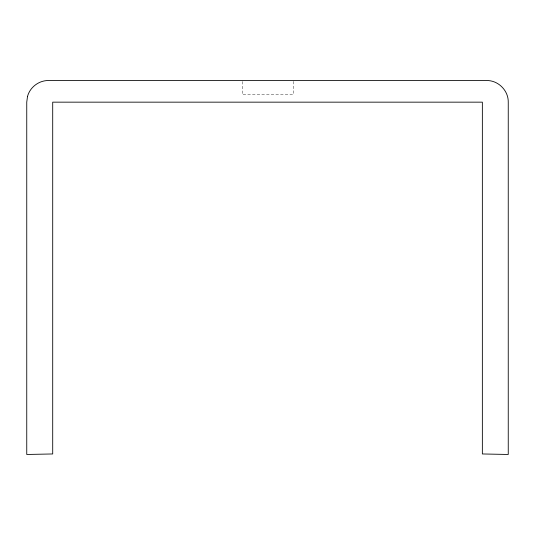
<?xml version="1.0" encoding="UTF-8"?>
<svg xmlns="http://www.w3.org/2000/svg" width="535" height="535" viewBox="0 0 535 535"><rect width="100%" height="100%" fill="white"/><g stroke="black" fill="none" stroke-linecap="round" stroke-linejoin="round"><path stroke-width="0.4" stroke-dasharray="2.67 2.01" d="M293.287 81.367L293.287 94.675L242.201 94.675L242.201 81.367"/><path stroke-width="0.8" d="M27.486 96.561L26.75 102.158L26.75 454.469L52.704 453.961L52.704 102.158L482.356 102.158L482.356 453.961L508.25 454.469L508.25 102.098C508.457 90.535 498.252 80.324 486.683 80.531L48.377 80.531C38.814 80.457 29.86 87.305 27.486 96.561"/></g></svg>
